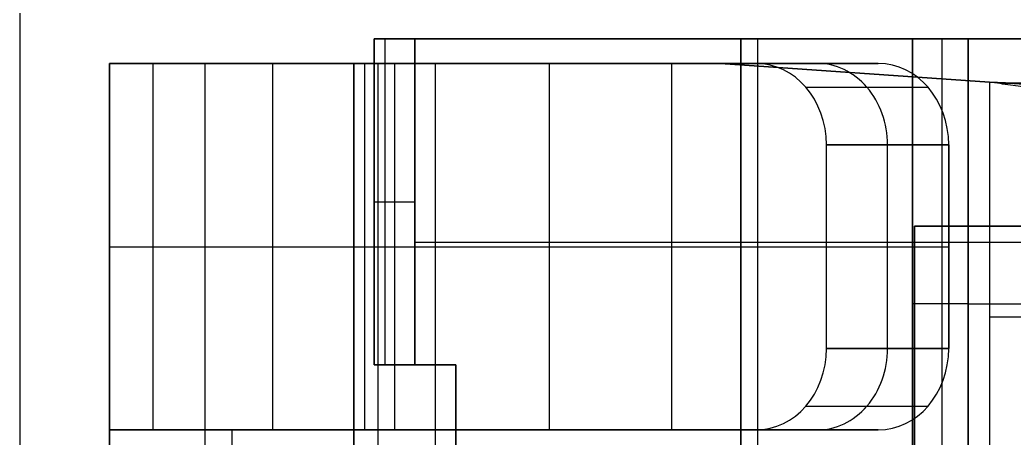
# Model space of a CAD drawing. Header units: inches. Extents: x 0 to 2.1, y -0.07 to 2.7.
# Drawn here: x 1.35039 to 1.39844, y 0.15311 to 0.17332 of the extents above; entities that cross this region are included whole.
import ezdxf

# ---------------------------------------------------------------- set-up
doc = ezdxf.new("R2010")
doc.units = ezdxf.units.IN
doc.header["$LTSCALE"] = 0.0393700787401575
doc.header["$MEASUREMENT"] = 0
doc.layers.add('freetronics11$components', color=254, linetype='Continuous', true_color=0xe6e6e6)
doc.layers.add('freetronics11$screen', color=52, linetype='Continuous', true_color=0xd7d71f)

msp = doc.modelspace()

# ---------------------------------------------------------------- linework, layer by layer
at = {"layer": 'freetronics11$components', "color": 254, "true_color": 0xe6e6e6}
for p, q in [((1.38523622047244, 0.1723990452892211, -0.1386553273383915), (1.36751968503937, 0.1723990452892211, -0.1386553273383915)), ((1.36751968503937, 0.1723990452892211, -0.1386553273383915), (1.36751968503937, 0.1723990452892211, -0.108633893389297)), ((1.424363231769942, 0.1723990452892211, -0.118773437574612), (1.36751968503937, 0.1723990452892211, -0.118773437574612)), ((1.36751968503937, 0.1723990452892211, -0.1386553273383915), (1.38523622047244, 0.1723990452892211, -0.1386553273383915)), ((1.36751968503937, 0.1566510137931581, -0.1386553273383915), (1.36751968503937, 0.1723990452892211, -0.1386553273383915)), ((1.36751968503937, 0.1723990452892211, -0.1386553273383915), (1.36751968503937, 0.1566510137931581, -0.1386553273383915)), ((1.36751968503937, 0.1566510137931581, -0.108633893389297), (1.36751968503937, 0.1723990452892211, -0.108633893389297)), ((1.36751968503937, 0.1723990452892211, -0.108633893389297), (1.36751968503937, 0.1723990452892211, -0.1386553273383915)), ((1.36751968503937, 0.1723990452892212, -0.1152301304879978), (1.36751968503937, 0.1566510137931542, -0.1152301304879978)), ((1.36751968503937, 0.1566510137931581, -0.108633893389297), (1.36751968503937, 0.1723990452892211, -0.108633893389297)), ((1.368043020870171, 0.1566510137931375, -0.1066725483963303), (1.368043020870171, 0.1723990452892024, -0.1066725483963303)), ((1.369473897123543, 0.1723990452892211, -0.1052326359959505), (1.40263779527559, 0.1723990452892211, -0.0858994218265804)), ((1.369473897123543, 0.1723990452892211, -0.1052326359959505), (1.369473897123543, 0.1566510137931581, -0.1052326359959505)), ((1.369473897123543, 0.1566510137931581, -0.1052326359959505), (1.369473897123543, 0.1723990452892211, -0.1052326359959505)), ((1.369473897123543, 0.1723990452892211, -0.1052326359959505), (1.40263779527559, 0.1723990452892211, -0.0858994218265804)), ((1.393521860315118, 0.1723990452892211, -0.1516474533226435), (1.38523622047244, 0.1723990452892211, -0.1516474533226435)), ((1.38523622047244, 0.1723990452892211, -0.1516474533226435), (1.38523622047244, 0.1290919586750479, -0.1516474533226435)), ((1.38523622047244, 0.1723990452892211, -0.1516474533226435), (1.38523622047244, 0.1723990452892211, -0.1386553273383915)), ((1.38523622047244, 0.1723990452892211, -0.1386553273383915), (1.38523622047244, 0.1290919586750479, -0.1386553273383915)), ((1.38523622047244, 0.1290919586750479, -0.1516474533226435), (1.38523622047244, 0.1723990452892211, -0.1516474533226435)), ((1.38523622047244, 0.1723990452892211, -0.145151390330517), (1.38523622047244, 0.1290919586750479, -0.145151390330517)), ((1.393521860315118, 0.1723990452892211, -0.1516474533226435), (1.38523622047244, 0.1723990452892211, -0.1516474533226435)), ((1.38523622047244, 0.1723990452892211, -0.1516474533226435), (1.38523622047244, 0.1723990452892211, -0.1386553273383915)), ((1.38523622047244, 0.1723990452892211, -0.1386553273383915), (1.38523622047244, 0.1290919586750479, -0.1386553273383915)), ((1.386055846199566, 0.1527140059191424, -0.0955660289112655), (1.386055846199566, 0.1723990452892211, -0.0955660289112655)), ((1.393521860315118, 0.1468084941081187, -0.1516474533226435), (1.393521860315118, 0.1723990452892211, -0.1516474533226435)), ((1.393521860315118, 0.1723990452892211, -0.1516474533226435), (1.393521860315118, 0.1468084941081187, -0.1516474533226435)), ((1.394969648580052, 0.1468084941081187, -0.1513715846347216), (1.394969648580052, 0.1723990452892203, -0.1513715846347216)), ((1.426574803149606, 0.1723990452892211, -0.1221198942675254), (1.396214541924881, 0.1723990452892211, -0.1505826391657147)), ((1.426574803149606, 0.1723990452892211, -0.1221198942675254), (1.396214541924881, 0.1723990452892211, -0.1505826391657147)), ((1.396214541924881, 0.1723990452892211, -0.1505826391657147), (1.396214541924881, 0.1468084941081187, -0.1505826391657147)), ((1.396214541924881, 0.1468084941081187, -0.1505826391657147), (1.396214541924881, 0.1723990452892211, -0.1505826391657147)), ((1.354724409448818, 0.1535014074939455, -0.1079466659210687), (1.354724409448818, 0.1712179429270164, -0.1079466659210687)), ((1.354724409448818, 0.1712179429270164, -0.1079466659210687), (1.354724409448818, 0.1712179429270164, -0.1477104454486277)), ((1.354724409448818, 0.1712179429270164, -0.1477104454486277), (1.354724409448818, -0.025632450773771, -0.1477104454486277)), ((1.354724409448818, -0.0256960429891476, -0.1278285556848482), (1.354724409448818, 0.1712179429270164, -0.1278285556848482)), ((1.354724409448818, 0.1535014074939455, -0.1079466659210687), (1.354724409448818, 0.1712179429270164, -0.1079466659210687)), ((1.354724409448818, 0.1712179429270164, -0.1079466659210687), (1.366535433070866, 0.1712179429270164, -0.1079466659210687)), ((1.366535433070866, 0.1712179429270164, -0.1079466659210687), (1.354724409448818, 0.1712179429270164, -0.1079466659210687)), ((1.354724409448818, 0.1712179429270164, -0.1079466659210687), (1.354724409448818, 0.1712179429270164, -0.1477104454486277)), ((1.366535433070861, 0.1712179429270164, -0.1333963256154604), (1.354724409448811, 0.1712179429270164, -0.1333963256154604)), ((1.354724409448818, 0.1712179429270164, -0.1477104454486277), (1.354724409448818, -0.025632450773771, -0.1477104454486277)), ((1.366535433070867, 0.1712179429270164, -0.1011275682534702), (1.356277314404383, 0.1712179429270164, -0.1011275682534702)), ((1.356834245609693, 0.1535014074939365, -0.1000726501730372), (1.356834245609693, 0.1712179429270257, -0.1000726501730372)), ((1.359336901083661, 0.1712179429270164, -0.1588459853098325), (1.366535433070866, 0.1712179429270164, -0.1516474533226435)), ((1.359336901083674, 0.1712179429270162, -0.1588459853098316), (1.359336901083674, -0.0256324507737647, -0.1588459853098316)), ((1.366535433070866, 0.1712179429270164, -0.1516474533226435), (1.359336901083661, 0.1712179429270164, -0.1588459853098325)), ((1.361206482714192, 0.1712179429270164, -0.1569764036793113), (1.361206482714192, 0.1712179429270164, -0.1079466659210879)), ((1.384251968503945, 0.1712179429270164, -0.1569764036793108), (1.361206482714214, 0.1712179429270164, -0.1569764036793108)), ((1.361614173228346, 0.1712179429270164, -0.1079466659210762), (1.361614173228346, 0.1712179429270164, -0.0949251979154531)), ((1.36259842519685, 0.1712179429270164, -0.0943084705858718), (1.36259842519685, 0.1535014074939455, -0.0943084705858718)), ((1.385963389794409, 0.1712179429270164, -0.0808187019858718), (1.36259842519685, 0.1712179429270164, -0.0943084705858718)), ((1.36259842519685, 0.1712179429270164, -0.0943084705858718), (1.36259842519685, 0.1535014074939455, -0.0943084705858718)), ((1.385963389794409, 0.1712179429270164, -0.0808187019858718), (1.36259842519685, 0.1712179429270164, -0.0943084705858718)), ((1.36259842519685, 0.1712179429270164, -0.0943084705858718), (1.368503937007874, 0.1712179429270164, -0.1045371170872891)), ((1.368503937007874, 0.1712179429270164, -0.1045371170872891), (1.36259842519685, 0.1712179429270164, -0.0943084705858718)), ((1.365551181102353, 0.1712179429270164, -0.0994227938365648), (1.388916145699923, 0.1712179429270164, -0.0859330252365608)), ((1.366535433070866, 0.1712179429270164, -0.1516474533226435), (1.367688555979566, 0.1712179429270164, -0.1504943304139288)), ((1.366535433070866, 0.1712179429270164, -0.1477104454486277), (1.366535433070866, 0.1712179429270164, -0.1079466659210687)), ((1.366535433070866, 0.1535014074939455, -0.1079466659210687), (1.366535433070866, 0.1712179429270164, -0.1079466659210687)), ((1.366535433070866, 0.1712179429270164, -0.1079466659210687), (1.366535433070866, 0.1712179429270164, -0.1477104454486277)), ((1.366535433070866, 0.1712179429270164, -0.1477104454486277), (1.366535433070866, -0.025632450773771, -0.1477104454486277)), ((1.366535433070866, -0.0256960429891476, -0.1278285556848482), (1.366535433070866, 0.1712179429270164, -0.1278285556848482)), ((1.366535433070866, 0.1535014074939455, -0.1079466659210687), (1.366535433070866, 0.1712179429270164, -0.1079466659210687)), ((1.366535433070866, 0.1712179429270164, -0.1477104454486277), (1.366535433070866, -0.025632450773771, -0.1477104454486277)), ((1.367688555979566, 0.1712179429270164, -0.1504943304139288), (1.366535433070866, 0.1712179429270164, -0.1516474533226435)), ((1.367062892111084, 0.1535014074939365, -0.1059781619840612), (1.367062892111084, 0.1712179429270257, -0.1059781619840612)), ((1.367688555979579, 0.1712179429270162, -0.1504943304139283), (1.367688555979579, -0.0256324507737647, -0.1504943304139283)), ((1.391868901605433, 0.1712179429270164, -0.0910473484872498), (1.368503937007874, 0.1712179429270164, -0.1045371170872891)), ((1.368503937007874, 0.1712179429270164, -0.1045371170872891), (1.368503937007874, 0.1535014074939455, -0.1045371170872891)), ((1.368503937007874, 0.1712179429270164, -0.1045371170872891), (1.391868901605433, 0.1712179429270164, -0.0910473484872498)), ((1.368503937007874, 0.1712179429270164, -0.1045371170872891), (1.368503937007874, 0.1535014074939455, -0.1045371170872891)), ((1.370472440944881, -0.025632450773771, -0.1634584769446907), (1.370472440944881, 0.1712179429270164, -0.1634584769446907)), ((1.370472440944881, -0.025632450773771, -0.1516474533226435), (1.370472440944881, 0.1712179429270164, -0.1516474533226435)), ((1.370472440944881, 0.1712179429270164, -0.1516474533226435), (1.384251968503937, 0.1712179429270164, -0.1516474533226435)), ((1.370472440944881, -0.025632450773771, -0.1634584769446907), (1.370472440944881, 0.1712179429270164, -0.1634584769446907)), ((1.370472440944881, 0.1712179429270164, -0.1634584769446907), (1.384251968503937, 0.1712179429270164, -0.1634584769446907)), ((1.370472440944881, -0.025632450773771, -0.1516474533226435), (1.370472440944881, 0.1712179429270164, -0.1516474533226435)), ((1.384251968503937, 0.1712179429270164, -0.1516474533226435), (1.370472440944881, 0.1712179429270164, -0.1516474533226435)), ((1.370472440944881, 0.1712179429270164, -0.1634584769446907), (1.384251968503937, 0.1712179429270164, -0.1634584769446907)), ((1.371794434793818, 0.1712179429270164, -0.1516474533226435), (1.371794434793818, 0.1712179429270164, -0.1634584769446907)), ((1.380186419306657, 0.1712179429270164, -0.0977922327872584), (1.374280907495626, 0.1712179429270164, -0.0875635862858632)), ((1.375985681912539, 0.1535014074939456, -0.0865793343173679), (1.375985681912539, 0.1712179429270164, -0.0865793343173679)), ((1.381891193723563, 0.1535014074939456, -0.0968079808187655), (1.381891193723563, 0.1712179429270164, -0.0968079808187655)), ((1.384251968503937, 0.1712179429270164, -0.1516474533226435), (1.397244094488189, 0.1703094449765833, -0.1516474533226435)), ((1.384251968503937, 0.1712179429270164, -0.1634584769446907), (1.397244094488189, 0.1703094449765833, -0.1634584769446907)), ((1.384251968503937, 0.1712179429270164, -0.1634584769446907), (1.384251968503937, 0.1712179429270164, -0.1516474533226435)), ((1.397244094488189, 0.1703094449765833, -0.1516474533226435), (1.384251968503937, 0.1712179429270164, -0.1516474533226435)), ((1.384251968503937, 0.1712179429270164, -0.1516474533226435), (1.384251968503937, 0.1712179429270164, -0.1634584769446907)), ((1.384251968503937, 0.1712179429270164, -0.1634584769446907), (1.397244094488189, 0.1703094449765833, -0.1634584769446907)), ((1.397244094488181, 0.170309444976585, -0.1575529651336679), (1.384251968503905, 0.1712179429270174, -0.1575529651336679)), ((1.385963389794409, 0.1712179429270164, -0.0808187019858718), (1.391868901605433, 0.1712179429270164, -0.0910473484872498)), ((1.391868901605433, 0.1712179429270164, -0.0910473484872498), (1.385963389794409, 0.1712179429270164, -0.0808187019858718)), ((1.390748031496063, 0.1707636939517999, -0.1516474533226451), (1.390748031496063, 0.1707636939517999, -0.1634584769446923)), ((1.397244094488189, 0.1703094449765833, -0.1516474533226435), (1.397244094488189, 0.1475958956829219, -0.1516474533226435)), ((1.397244094488189, 0.1703094449765833, -0.1634584769446907), (1.397244094488189, 0.1475958956829219, -0.1634584769446907)), ((1.397244094488189, 0.1703094449765833, -0.1634584769446907), (1.397244094488189, 0.1703094449765833, -0.1516474533226435)), ((1.397244094488189, 0.1703094449765833, -0.1516474533226435), (1.397244094488189, 0.1703094449765833, -0.1634584769446907)), ((1.397244094488189, 0.1703094449765833, -0.1634584769446907), (1.397244094488189, 0.1475958956829219, -0.1634584769446907)), ((1.397244094488189, 0.1703094449765833, -0.1516474533226435), (1.397244094488189, 0.1475958956829219, -0.1516474533226435)), ((1.388374304895573, 0.1700648200183077, -0.0794267595032152), (1.394279816706597, 0.1700648200183045, -0.0896554060046003)), ((1.389372938628188, 0.1574384153679613, -0.0788501980488639), (1.389372938628188, 0.1672809350530006, -0.0788501980488639)), ((1.389372938628188, 0.1574384153679613, -0.0788501980488639), (1.389372938628188, 0.1672809350530006, -0.0788501980488639)), ((1.389372938628188, 0.1672809350530006, -0.0788501980488639), (1.395278450439212, 0.1672809350530006, -0.0890788445502419)), ((1.395278450439212, 0.1672809350530006, -0.0890788445502419), (1.389372938628188, 0.1672809350530006, -0.0788501980488639)), ((1.39232569453372, 0.1574384153679543, -0.0839645212995529), (1.39232569453372, 0.1672809350530077, -0.0839645212995529)), ((1.395278450439212, 0.1672809350530006, -0.0890788445502419), (1.395278450439212, 0.1574384153679613, -0.0890788445502419)), ((1.395278450439212, 0.1574384153679613, -0.0890788445502419), (1.395278450439212, 0.1672809350530006, -0.0890788445502419)), ((1.423152337467519, 0.1633439271789849, -0.0788128076533521), (1.393619316075787, 0.1633439271789849, -0.0788128076533521)), ((1.393619316075787, 0.1633439271789849, -0.0788128076533521), (1.393619316075787, 0.1397218799348904, -0.0788128076533521)), ((1.393619316075787, 0.1633439271789849, -0.0788128076533521), (1.423152337467519, 0.1633439271789849, -0.0788128076533521)), ((1.423152337467519, 0.1633439271789849, -0.0670017840313049), (1.393619316075787, 0.1633439271789849, -0.0670017840313049)), ((1.393619316075787, 0.1633439271789849, -0.0670017840313049), (1.393619316075787, 0.1633439271789849, -0.0788128076533521)), ((1.423152337467519, 0.1633439271789849, -0.0729072958423285), (1.393619316075787, 0.1633439271789849, -0.0729072958423285)), ((1.393619316075787, 0.1397218799348904, -0.0788128076533521), (1.393619316075787, 0.1633439271789849, -0.0788128076533521)), ((1.393619316075787, 0.1633439271789849, -0.0788128076533521), (1.393619316075787, 0.1633439271789849, -0.0670017840313049)), ((1.393619316075787, 0.1633439271789849, -0.0670017840313049), (1.393619316075787, 0.1397218799348904, -0.0670017840313049)), ((1.393619316075787, 0.1633439271789849, -0.0729072958423285), (1.393619316075787, 0.1397218799348904, -0.0729072958423285)), ((1.402637795275581, 0.1625565256041818, -0.0858994218265819), (1.36947389712355, 0.1625565256041818, -0.1052326359959498)), ((1.362598425196868, 0.162359675210481, -0.0943084705858718), (1.389372938628209, 0.162359675210481, -0.0788501980488639)), ((1.368503937007892, 0.162359675210481, -0.1045371170872506), (1.395278450439233, 0.162359675210481, -0.0890788445502805)), ((1.389372938628223, 0.162359675210481, -0.0788501980488554), (1.395278450439217, 0.162359675210481, -0.0890788445502504)), ((1.396214541924887, 0.1596037696986699, -0.150582639165715), (1.426574803149586, 0.1596037696986699, -0.1221198942675369)), ((1.395278450439212, 0.1574384153679613, -0.0890788445502419), (1.389372938628188, 0.1574384153679613, -0.0788501980488639)), ((1.389372938628188, 0.1574384153679613, -0.0788501980488639), (1.395278450439212, 0.1574384153679613, -0.0890788445502419)), ((1.371456692913385, 0.1566510137931581, -0.1386553273383915), (1.36751968503937, 0.1566510137931581, -0.1386553273383915)), ((1.36751968503937, 0.1566510137931581, -0.1386553273383915), (1.36751968503937, 0.1566510137931581, -0.108633893389297)), ((1.371456692913385, 0.1566510137931581, -0.1386553273383915), (1.36751968503937, 0.1566510137931581, -0.1386553273383915)), ((1.36751968503937, 0.1566510137931581, -0.1386553273383915), (1.36751968503937, 0.1566510137931581, -0.108633893389297)), ((1.367519685039385, 0.1566510137931581, -0.1213660367059998), (1.371456692913369, 0.1566510137931581, -0.1213660367059997)), ((1.369473897123543, 0.1566510137931581, -0.1052326359959505), (1.371456692913385, 0.1566510137931581, -0.1040767460735884)), ((1.371456692913385, 0.1566510137931581, -0.1040767460735884), (1.369473897123543, 0.1566510137931581, -0.1052326359959505)), ((1.369488188976378, 0.1566510137931581, -0.1052243044225467), (1.369488188976378, 0.1566510137931581, -0.1386553273383914)), ((1.371456692913385, 0.1290919586750479, -0.1386553273383915), (1.371456692913385, 0.1566510137931581, -0.1386553273383915)), ((1.371456692913385, 0.1290919586750479, -0.1386553273383915), (1.371456692913385, 0.1566510137931581, -0.1386553273383915)), ((1.371456692913385, 0.1566510137931581, -0.1386553273383915), (1.371456692913385, 0.1566510137931581, -0.1040767460735884)), ((1.371456692913385, 0.1566510137931581, -0.1040767460735884), (1.371456692913385, 0.1527140059191424, -0.1040767460735884)), ((1.371456692913385, 0.156651013793158, -0.1102378706897695), (1.371456692913385, 0.129091958675048, -0.1102378706897695)), ((1.371456692913385, 0.1566510137931581, -0.1040767460735884), (1.371456692913385, 0.1566510137931581, -0.1386553273383915)), ((1.371456692913385, 0.1527140059191424, -0.1040767460735884), (1.371456692913385, 0.1566510137931581, -0.1040767460735884)), ((1.388374304895587, 0.1546545304026536, -0.0794267595032127), (1.394279816706589, 0.1546545304026723, -0.0896554060046048)), ((1.354724409448818, 0.1121628248167801, -0.1171986344250056), (1.354724409448818, 0.1535014074939455, -0.1171986344250056)), ((1.354724409448818, 0.1535014074939455, -0.1171986344250056), (1.354724409448818, 0.1535014074939455, -0.1079466659210687)), ((1.366535433070866, 0.1535014074939455, -0.1079466659210687), (1.354724409448818, 0.1535014074939455, -0.1079466659210687)), ((1.354724409448818, 0.1535014074939455, -0.1079466659210687), (1.366535433070866, 0.1535014074939455, -0.1079466659210687)), ((1.366535433070866, 0.1535014074939455, -0.1171986344250056), (1.354724409448818, 0.1535014074939455, -0.1171986344250056)), ((1.354724409448818, 0.1535014074939455, -0.1171986344250056), (1.354724409448818, 0.1535014074939455, -0.1079466659210687)), ((1.354724409448811, 0.1535014074939455, -0.1125726501730332), (1.366535433070873, 0.1535014074939455, -0.1125726501730332)), ((1.366535433070866, 0.1535014074939455, -0.1171986344250056), (1.354724409448818, 0.1535014074939455, -0.1171986344250056)), ((1.354724409448818, 0.1535014074939455, -0.1171986344250056), (1.354724409448818, 0.1121628248167801, -0.1171986344250056)), ((1.356277314404378, 0.1535014074939455, -0.1011275682534702), (1.366535433070871, 0.1535014074939455, -0.1011275682534702)), ((1.360629921259842, 0.1535014074939455, -0.1171986344250052), (1.360629921259842, 0.1535014074939455, -0.1079466659210612)), ((1.360629921259842, 0.1535014074939455, -0.1171986344250056), (1.360629921259842, 0.1121628248167802, -0.1171986344250056)), ((1.361614173228346, 0.1535014074939455, -0.1079466659210754), (1.361614173228346, 0.1535014074939455, -0.0949251979154415)), ((1.36259842519685, 0.1535014074939455, -0.0943084705858718), (1.385963389794409, 0.1535014074939455, -0.0808187019858718)), ((1.36259842519685, 0.1535014074939455, -0.0943084705858718), (1.368503937007874, 0.1535014074939455, -0.1045371170872891)), ((1.368503937007874, 0.1535014074939455, -0.1045371170872891), (1.36259842519685, 0.1535014074939455, -0.0943084705858718)), ((1.36259842519685, 0.1535014074939455, -0.0943084705858718), (1.385963389794409, 0.1535014074939455, -0.0808187019858718)), ((1.365551181102353, 0.1535014074939455, -0.0994227938365647), (1.388916145699929, 0.1535014074939455, -0.0859330252365569)), ((1.366535433070866, 0.1121628248167801, -0.1171986344250056), (1.366535433070866, 0.1535014074939455, -0.1171986344250056)), ((1.366535433070866, 0.1535014074939455, -0.1171986344250056), (1.366535433070866, 0.1535014074939455, -0.1079466659210687)), ((1.366535433070866, 0.1535014074939455, -0.1079466659210687), (1.366535433070866, 0.1535014074939455, -0.1171986344250056)), ((1.366535433070866, 0.1121628248167801, -0.1171986344250056), (1.366535433070866, 0.1535014074939455, -0.1171986344250056)), ((1.368503937007874, 0.1535014074939455, -0.1045371170872891), (1.391868901605433, 0.1535014074939455, -0.0910473484872498)), ((1.391868901605433, 0.1535014074939455, -0.0910473484872498), (1.368503937007874, 0.1535014074939455, -0.1045371170872891)), ((1.374280907495626, 0.1535014074939455, -0.0875635862858632), (1.380186419306657, 0.1535014074939455, -0.0977922327872584)), ((1.385963389794409, 0.1535014074939455, -0.0808187019858718), (1.391868901605433, 0.1535014074939455, -0.0910473484872498)), ((1.391868901605433, 0.1535014074939455, -0.0910473484872498), (1.385963389794409, 0.1535014074939455, -0.0808187019858718))]:
    msp.add_line(p, q, dxfattribs=at)
at = {"layer": 'freetronics11$components', "color": 105, "true_color": 0x5e8966}
for p, q in [((1.423152337467519, 0.1633439271789849, -0.0670017840313049), (1.393619316075787, 0.1633439271789849, -0.0670017840313049)), ((1.393619316075787, 0.1633439271789849, -0.0670017840313049), (1.393619316075787, 0.1397218799348904, -0.0670017840313049))]:
    msp.add_line(p, q, dxfattribs=at)
at = {"layer": 'freetronics11$components', "color": 254, "true_color": 0xe6e6e6, "extrusion": (0, 1, 0)}
for centre, radius, start, end in [((-1.371456692913385, -0.108633893389297, 0.1723990452892211), 0.0039370078740157, 0, 59.75954046558957), ((-1.371456692913385, -0.108633893389297, 0.1723990452892211), 0.0039370078740157, 0, 59.75954046558957), ((-1.393521860315118, -0.1477104454486277, 0.1723990452892211), 0.0039370078740157, 226.8476102659956, 270), ((-1.393521860315118, -0.1477104454486277, 0.1723990452892211), 0.0039370078740157, 226.8476102659956, 270), ((-1.370472440944881, -0.1079466659210687, 0.1712179429270164), 0.0157480314960634, 0, 60.00000000000185), ((-1.370472440944881, -0.1079466659210687, 0.1712179429270164), 0.0157480314960634, 359.9999999999972, 59.99999999999904), ((-1.370472440944881, -0.1477104454486277, 0.1712179429270164), 0.0157480314960625, 315.0000000000002, 0), ((-1.370472440944881, -0.1477104454486277, 0.1712179429270164), 0.0157480314960625, 315.0000000000002, 0), ((-1.370472440944881, -0.1477104454486277, 0.1712179429270164), 0.0157480314960625, 270, 315.0000000000002), ((-1.370472440944881, -0.1477104454486277, 0.1712179429270164), 0.0157480314960625, 270, 315.0000000000002), ((-1.370472440944881, -0.1079466659210687, 0.1712179429270164), 0.0039370078740157, 0, 59.99999999999934), ((-1.370472440944881, -0.1477104454486277, 0.1712179429270164), 0.0039370078740156, 314.9999999999997, 0), ((-1.370472440944881, -0.1079466659210687, 0.1712179429270164), 0.0039370078740157, 0, 59.99999999999934), ((-1.370472440944881, -0.1477104454486277, 0.1712179429270164), 0.0039370078740156, 314.9999999999997, 0), ((-1.370472440944881, -0.1477104454486277, 0.1712179429270164), 0.0039370078740158, 270, 314.9999999999966), ((-1.370472440944881, -0.1477104454486277, 0.1712179429270164), 0.0039370078740158, 270, 314.9999999999966), ((-1.371456692913385, -0.108633893389297, 0.1645250295411699), 0.0039370078740157, 0, 59.75954046557133), ((-1.370472440944881, -0.1079466659210687, 0.162359675210481), 0.015748031496063, 0, 60.00000000002327), ((-1.370472440944881, -0.1079466659210687, 0.162359675210481), 0.0039370078740157, 0, 60.00000000002259), ((-1.393521860315118, -0.1477104454486277, 0.1596037696986699), 0.0039370078740123, 226.8476102660499, 270.0000000000582), ((-1.397244094488189, -0.1477104454486277, 0.1589526703297369), 0.015748031496063, 225.0000000000026, 270), ((-1.397244094488189, -0.1477104454486277, 0.1589526703297369), 0.0039370078740157, 225.0000000000026, 270), ((-1.371456692913385, -0.108633893389297, 0.1566510137931581), 0.0039370078740158, 359.9999999999992, 59.75954046559739), ((-1.371456692913385, -0.108633893389297, 0.1566510137931581), 0.0039370078740158, 0, 59.7595404655976), ((-1.370472440944881, -0.1079466659210687, 0.1535014074939455), 0.0157480314960634, 359.9999999999972, 59.99999999999904), ((-1.370472440944881, -0.1079466659210687, 0.1535014074939455), 0.0157480314960634, 0, 60.00000000000185), ((-1.370472440944881, -0.1079466659210687, 0.1535014074939455), 0.0039370078740157, 0, 59.99999999999934), ((-1.370472440944881, -0.1079466659210687, 0.1535014074939455), 0.0039370078740157, 0, 59.99999999999934)]:
    msp.add_arc(centre, radius, start, end, dxfattribs=at)
at = {"layer": 'freetronics11$components', "color": 254, "true_color": 0xe6e6e6, "extrusion": (-0.5000000000000168, 0, 0.866025403784429)}
for centre, start, end in [((-0.1672809350530006, 1.159870153284202, -0.7629727439178757), 90, 180), ((-0.1672809350530006, 1.159870153284202, -0.7629727439178757), 90, 180), ((-0.1672809350530006, 1.159870153284208, -0.7747837675399117), 90, 180), ((-0.1672809350530006, 1.159870153284208, -0.7747837675399117), 90, 180), ((-0.1574384153679613, 1.159870153284202, -0.7629727439178757), 0, 90), ((-0.1574384153679613, 1.159870153284202, -0.7629727439178757), 0, 90), ((-0.1574384153679613, 1.159870153284208, -0.7747837675399117), 0, 90), ((-0.1574384153679613, 1.159870153284208, -0.7747837675399117), 0, 90)]:
    msp.add_arc(centre, 0.0039370078740157, start, end, dxfattribs=at)
at = {"layer": 'freetronics11$components', "color": 254, "true_color": 0xe6e6e6, "extrusion": (-0.4999999999999735, 0, 0.866025403784454)}
for centre, radius, start, end in [((-0.1672809350530006, 1.159870153284248, -0.7688782557288356), 0.0039370078740157, 90.00000000006222, 180.0000000000679), ((-0.1574384153679613, 1.159870153284248, -0.7688782557288367), 0.0039370078740127, 359.9999999999903, 90)]:
    msp.add_arc(centre, radius, start, end, dxfattribs=at)
at = {"layer": 'freetronics11$components', "color": 254, "true_color": 0xe6e6e6}
for points in [[(1.397244094488189, 0.1703094449765833, -0.1634584769446907), (1.399305506990551, 0.1702389951742999, -0.1634584769446907), (1.403427459177834, 0.1700980955698116, -0.162638408343486), (1.406921995590157, 0.1699571959653235, -0.1603036240690726), (1.408379634349409, 0.1698867461630794, -0.1588459853098325)], [(1.400027979453503, 0.1698867461630794, -0.1504943304139288), (1.399785133237047, 0.1699336946070951, -0.1507371766303887), (1.399235507531338, 0.1700277070698511, -0.1511590293222375), (1.398274469863779, 0.1701684840698117, -0.1515571041580933), (1.397587530901062, 0.1702624965325282, -0.1516474533226435), (1.397244094488189, 0.1703094449765833, -0.1516474533226435)], [(1.397244094488188, 0.1703094449765736, -0.1575534663130296), (1.398532542906391, 0.1702389951743158, -0.1575534663130291), (1.401107416702534, 0.1700980955698116, -0.1570373303343051), (1.403293090675062, 0.1699571959653068, -0.1555815828629238), (1.404204161288768, 0.1698867461630483, -0.1546705122492074)], [(1.408379634349409, 0.1698867461630794, -0.1588459853098325), (1.406921995590157, 0.1699571959653235, -0.1603036240690726), (1.403427459177834, 0.1700980955698116, -0.162638408343486), (1.399305506990551, 0.1702389951742999, -0.1634584769446907), (1.397244094488189, 0.1703094449765833, -0.1634584769446907)], [(1.400027979453503, 0.1698867461630794, -0.1504943304139288), (1.399785133237047, 0.1699336946070951, -0.1507371766303887), (1.399235507531338, 0.1700277070698511, -0.1511590293222375), (1.398274469863779, 0.1701684840698117, -0.1515571041580933), (1.397587530901062, 0.1702624965325282, -0.1516474533226435), (1.397244094488189, 0.1703094449765833, -0.1516474533226435)]]:
    msp.add_open_spline(points, degree=3, dxfattribs=at)
at = {"layer": 'freetronics11$screen'}
msp.add_line((1.350394, 0.2114960000000002, -0.0642037024644965), (1.350394, 0.1288190000000002, -0.0642037024644965), dxfattribs=at)

doc.saveas('drawing.dxf')
